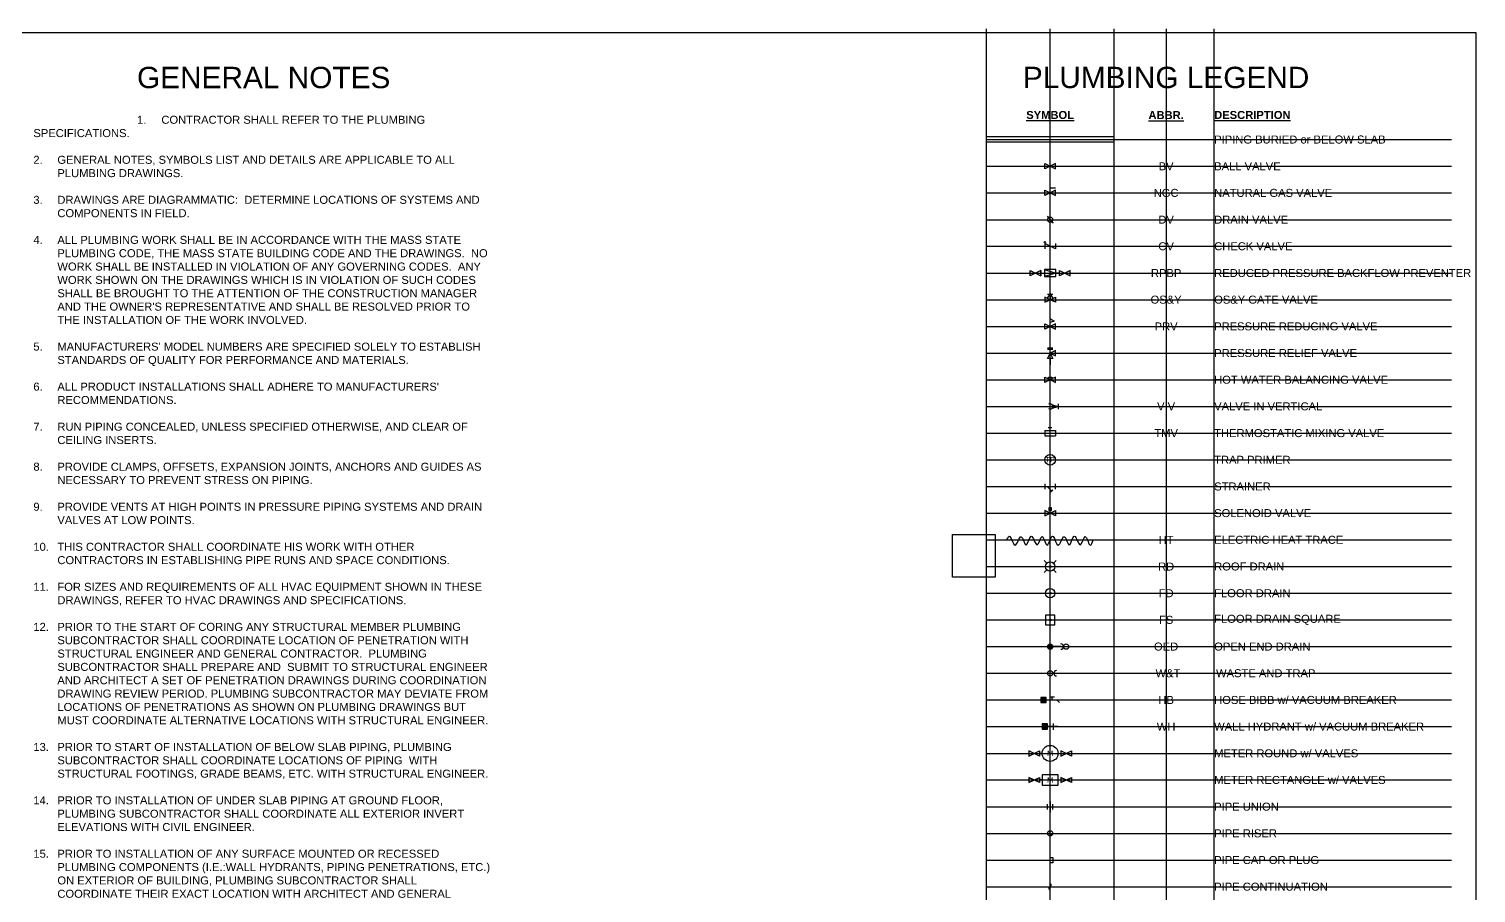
# Model space of a CAD drawing. Extents: x 1982 to 2088, y 1462 to 1485.
# Drawn here: x 2029.48 to 2046.44, y 1474.78 to 1484.9 of the extents above; entities that cross this region are included whole.
import ezdxf
from ezdxf.enums import TextEntityAlignment as Align

# ---------------------------------------------------------------- set-up
doc = ezdxf.new("R2010")
doc.units = 0
doc.header["$LTSCALE"] = 0.375
doc.header["$MEASUREMENT"] = 0
for name, color, linetype in [('G-ANNO-TEXT', 70, 'Continuous'), ('P-CW-N', 4, 'Continuous'), ('P-CW-N @ 1', 4, 'Continuous'), ('P-HT-N @ 1', 1, 'Continuous')]:
    doc.layers.add(name, color=color, linetype=linetype)
doc.layers.add('GRID', color=7, linetype='Continuous', plot=False)
doc.styles.add('Arial', font='arial.ttf')
pattern_1 = [(0, (-3e-17, -0.03125), (0, 0.015625), [])]

# ---------------------------------------------------------------- blocks, each defined once
blk = doc.blocks.new('*U50')
at = {"linetype": 'Continuous'}
blk.add_lwpolyline([(-0.0625, -0.03125), (-0.0625, 0.03125), (0.0625, -0.03125), (0.0625, 0.03125), (-0.0625, -0.03125)], dxfattribs=at)
blk = doc.blocks.new('*U52')
at = {"linetype": 'Continuous'}
for points in [[(-0.062, -0.031), (-0.062, 0.031), (0.062, -0.031), (0.062, 0.031), (-0.062, -0.031)], [(0, 0), (0, 0.058), (0.062, 0.058)]]:
    blk.add_lwpolyline(points, dxfattribs=at)
blk = doc.blocks.new('*U55')
at = {"color": 7, "linetype": 'Continuous'}
blk.add_line((-0.035, 0.042), (0.035, -0.042), dxfattribs=at)
at = {"linetype": 'Continuous'}
blk.add_circle((0, 0), 0.0312, dxfattribs=at)
blk = doc.blocks.new('*U91')
at = {"linetype": 'Continuous'}
blk.add_lwpolyline([(0.062, 0.062, 0, 0.0273, 0), (0.004, 0.062, 0, 0, 0), (0.004, 0.062, 0, 0, 0), (-0.062, 0.062, 0, 0, 0)], format="xyseb", dxfattribs=at)
blk.add_lwpolyline([(0.062, 0.031), (0.062, -0.031), (-0.062, 0.031), (-0.062, -0.031)], dxfattribs=at)
blk.add_circle((-0.062, 0.047), 0.00781, dxfattribs=at)
blk = doc.blocks.new('*U83')
at = {"linetype": 'Continuous'}
for p, q in [((-0.109, 0.031), (-0.109, -0.031)), ((-0.109, 0), (-0.066, 0)), ((0.109, 0), (0.066, 0))]:
    blk.add_line(p, q, dxfattribs=at)
for points in [[(-0.234, 0.031), (-0.109, -0.031), (-0.109, 0.031), (-0.234, -0.031), (-0.234, 0.031)], [(-0.066, 0.04), (0.066, 0), (-0.066, -0.04)], [(0.109, 0.031), (0.234, -0.031), (0.234, 0.031), (0.109, -0.031), (0.109, 0.031)]]:
    blk.add_lwpolyline(points, dxfattribs=at)
blk.add_lwpolyline([(-0.066, -0.04), (0.066, -0.04), (0.066, 0.04), (-0.066, 0.04)], close=True, dxfattribs=at)
blk = doc.blocks.new('*U82')
at = {"linetype": 'Continuous'}
for p, q in [((-0.062, 0.031), (-0.062, -0.031)), ((0.062, 0.031), (0.062, -0.031))]:
    blk.add_line(p, q, dxfattribs=at)
for points in [[(-0.062, -0.031), (0, 0), (-0.062, 0.031)], [(-0.031, 0.016), (0, 0.065), (0.031, 0.016)], [(-0.031, 0.065), (0.031, 0.065)], [(0, 0.075), (0, 0)], [(0.062, -0.031), (0, 0), (0.062, 0.031)]]:
    blk.add_lwpolyline(points, dxfattribs=at)
blk = doc.blocks.new('*U99')
at = {"linetype": 'Continuous'}
for p, q in [((-0.063, -0.031), (-0.063, 0.031)), ((0.062, 0.031), (-0.063, -0.031)), ((-0.063, 0.031), (0.062, -0.031)), ((0, 0.094), (0.047, 0.062)), ((0, 0), (0, 0.094)), ((0.047, 0.062), (0, 0.047)), ((0.062, -0.031), (0.062, 0.031))]:
    blk.add_line(p, q, dxfattribs=at)
blk = doc.blocks.new('*U81')
at = {"linetype": 'Continuous'}
for p, q in [((-0.03125, 0.0625), (0.03125, 0.0625)), ((-0.03125, 0.046875), (0.03125, 0.046875)), ((-0.03125, -0.0625), (0, 0)), ((0, 0), (0, 0.078125)), ((0.0625, 0.03125), (0, 0)), ((0, 0), (0.0625, -0.03125)), ((0, 0), (0.03125, -0.0625)), ((0.0625, -0.03125), (0.0625, 0.03125)), ((0.03125, -0.0625), (-0.03125, -0.0625))]:
    blk.add_line(p, q, dxfattribs=at)
blk = doc.blocks.new('*U80')
at = {"linetype": 'Continuous'}
for points in [[(-0.02, -0.01), (-0.063, -0.031), (-0.063, 0.031), (-0.02, 0.01)], [(-0.02, 0.01), (-0.02, 0.029), (0.02, 0.029), (0.02, 0.01)], [(-0.02, -0.01), (0, 0), (-0.02, 0.01)], [(0.02, 0.01), (0, 0), (0.02, -0.01)], [(0.02, -0.01), (0.062, -0.031), (0.062, 0.031), (0.02, 0.01)]]:
    blk.add_lwpolyline(points, dxfattribs=at)
blk = doc.blocks.new('*U93')
at = {"linetype": 'Continuous'}
for p, q in [((0.024, 0.02), (0.094, 0)), ((0.024, -0.02), (0.094, 0)), ((0.031, 0), (0.125, 0)), ((0.094, 0.031), (0.094, -0.031))]:
    blk.add_line(p, q, dxfattribs=at)
blk = doc.blocks.new('*U78')
at = {"linetype": 'Continuous'}
for p, q in [((-0.062, 0.031), (-0.062, -0.031)), ((-0.062, 0.031), (0.062, 0.031)), ((-0.022, 0.065), (0.021, 0.065)), ((0, 0.031), (0, 0.086)), ((0.062, 0.031), (0.062, -0.031)), ((-0.062, -0.031), (0.062, -0.031))]:
    blk.add_line(p, q, dxfattribs=at)
blk = doc.blocks.new('*U77')
at = {"linetype": 'Continuous'}
blk.add_circle((0, 0), 0.0625, dxfattribs=at)
at = {"linetype": 'Continuous', "style": 'Arial'}
blk.add_text('TP', height=0.0625, dxfattribs=at).set_placement((0, 0), align=Align.MIDDLE)
blk = doc.blocks.new('*U76')
at = {"linetype": 'Continuous'}
for p, q in [((-0.062, 0.031), (-0.062, -0.031)), ((-0.062, 0), (0.062, 0)), ((-0.035, 0), (0.016, -0.05)), ((0.062, -0.031), (0.062, 0.031)), ((0.003, -0.064), (0.03, -0.037))]:
    blk.add_line(p, q, dxfattribs=at)
blk = doc.blocks.new('*U73')
at = {"linetype": 'Continuous'}
blk.add_line((0, 0), (0, 0.031), dxfattribs=at)
for points in [[(0, 0), (-0.062, 0.031), (-0.062, -0.031), (0, 0)], [(0, 0), (0.062, 0.031), (0.062, -0.031), (0, 0)]]:
    blk.add_lwpolyline(points, dxfattribs=at)
blk.add_lwpolyline([(-0.016, 0.064), (-0.016, 0.031), (0.016, 0.031), (0.016, 0.064)], close=True, dxfattribs=at)
blk = doc.blocks.new('*U71')
h = blk.add_hatch()
h.set_pattern_fill('_USER', scale=0.015625, pattern_type=0)
h.set_pattern_definition(pattern_1)
h.paths.add_polyline_path([(0.062, 0), (0, 0), (0, -0.031), (0.062, -0.031)])
h.paths.add_polyline_path([(0.062, 0.031), (0, 0.031), (0, 0), (0.062, 0)])
for p, q in [((0.109, 0.037), (0.16, 0.037)), ((0.185, 0), (0.217, -0.031))]:
    blk.add_line(p, q)
at = {"color": 0}
for p, q in [((0.134, 0), (0.134, 0.037)), ((0, 0), (0.185, 0))]:
    blk.add_line(p, q, dxfattribs=at)
blk.add_lwpolyline([(0.062, -0.031), (0.062, 0.031), (0, 0.031), (0, -0.031)], close=True)
blk = doc.blocks.new('*U72')
h = blk.add_hatch()
h.set_pattern_fill('_USER', scale=0.015625, pattern_type=0)
h.set_pattern_definition(pattern_1)
h.paths.add_polyline_path([(0.062, 0), (0, 0), (0, -0.031), (0.062, -0.031)])
h.paths.add_polyline_path([(0.062, 0.031), (0, 0.031), (0, 0), (0.062, 0)])
for p, q in [((0.134, -0.037), (0.134, 0.037)), ((0.185, 0), (0, 0))]:
    blk.add_line(p, q)
at = {"color": 0}
blk.add_line((0, 0), (0.185, 0), dxfattribs=at)
blk.add_lwpolyline([(0.062, -0.031), (0.062, 0.031), (0, 0.031), (0, -0.031)], close=True)
blk = doc.blocks.new('*U69')
at = {"linetype": 'Continuous'}
blk.add_arc((0, 0), 0.0311, 232.567, 127.433, dxfattribs=at)
blk = doc.blocks.new('HEAT TRACE')
blk.add_open_spline([(0, 0), (0.012, 0.03), (0.044, 0.081), (0.092, -0.158), (0.169, 0.134), (0.224, -0.158), (0.28, 0.145), (0.356, -0.155), (0.411, 0.137), (0.462, -0.119), (0.494, -0.032), (0.506, 0)], degree=3, knots=[0.0406649, 0.0406649, 0.0406649, 0.0406649, 0.1124399, 0.2311598, 0.3536788, 0.4661187, 0.5848386, 0.7073576, 0.8197974, 0.9385174, 1.0104277, 1.0104277, 1.0104277, 1.0104277])
blk = doc.blocks.new('*U109')
at = {"color": 0}
for p, q in [((-0.07, 0.07), (-0.039, 0.039)), ((0.07, 0.07), (0.039, 0.039)), ((-0.039, -0.039), (-0.07, -0.07)), ((0.039, -0.039), (0.07, -0.07))]:
    blk.add_line(p, q, dxfattribs=at)
for radius in [0.0553, 0.01]:
    blk.add_circle((0, 0), radius, dxfattribs=at)
blk = doc.blocks.new('*U108')
at = {"color": 0}
for radius in [0.0553, 0.01]:
    blk.add_circle((0, 0), radius, dxfattribs=at)
blk = doc.blocks.new('*U110')
at = {"color": 0}
blk.add_lwpolyline([(-0.056, -0.056), (0.056, -0.056), (0.056, 0.056), (-0.056, 0.056)], close=True, dxfattribs=at)
blk.add_circle((0, 0), 0.01, dxfattribs=at)
blk = doc.blocks.new('*U111')
at = {"color": 0}
for p, q in [((-0.031, 0), (0.039, 0)), ((-0.029, 0.011), (0.029, 0.011)), ((-0.022, 0.022), (0.022, 0.022)), ((0.125, 0), (0.031, 0)), ((-0.029, -0.011), (0.029, -0.011)), ((-0.022, -0.022), (0.022, -0.022))]:
    blk.add_line(p, q, dxfattribs=at)
at = {"color": 0, "linetype": 'Continuous'}
blk.add_circle((0, 0), 0.0312, dxfattribs=at)
at = {"color": 0}
blk.add_circle((0.188, 0), 0.0312, dxfattribs=at)
blk.add_arc((0.125, 0), 0.0312, 270, 90, dxfattribs=at)
blk = doc.blocks.new('*U112')
at = {"color": 0}
blk.add_circle((0, 0), 0.0312, dxfattribs=at)
blk.add_arc((0.075, 0), 0.0312, 90, 270, dxfattribs=at)
blk = doc.blocks.new('*U94')
at = {"linetype": 'Continuous'}
for p, q in [((-0.094, 0), (-0.125, 0)), ((0.094, 0), (0.125, 0))]:
    blk.add_line(p, q, dxfattribs=at)
for points in [[(-0.25, -0.031), (-0.125, 0.031), (-0.125, -0.031), (-0.25, 0.031), (-0.25, -0.031)], [(0.125, -0.031), (0.25, 0.031), (0.25, -0.031), (0.125, 0.031), (0.125, -0.031)]]:
    blk.add_lwpolyline(points, dxfattribs=at)
blk.add_circle((0, 0), 0.0937, dxfattribs=at)
at = {"linetype": 'Continuous', "style": 'Arial'}
blk.add_text('M', height=0.0625, dxfattribs=at).set_placement((0, 0), align=Align.MIDDLE)
blk = doc.blocks.new('*U95')
at = {"linetype": 'Continuous'}
for p, q in [((-0.094, 0), (-0.125, 0)), ((0.094, 0), (0.125, 0))]:
    blk.add_line(p, q, dxfattribs=at)
for points in [[(-0.25, -0.031), (-0.125, 0.031), (-0.125, -0.031), (-0.25, 0.031), (-0.25, -0.031)], [(0.125, -0.031), (0.25, 0.031), (0.25, -0.031), (0.125, 0.031), (0.125, -0.031)]]:
    blk.add_lwpolyline(points, dxfattribs=at)
blk.add_lwpolyline([(-0.094, -0.062), (0.094, -0.062), (0.094, 0.062), (-0.094, 0.062)], close=True, dxfattribs=at)
at = {"linetype": 'Continuous', "style": 'Arial'}
blk.add_text('M', height=0.0625, dxfattribs=at).set_placement((0, 0), align=Align.MIDDLE)
blk = doc.blocks.new('*U56')
for p, q in [((-0.03125, -0.03125), (-0.03125, 0.03125)), ((0, 0), (0, 0.0625)), ((0, 0.0625), (0, -0.0625)), ((0.03125, -0.03125), (0.03125, 0.03125))]:
    blk.add_line(p, q)
blk = doc.blocks.new('*U65')
blk.add_lwpolyline([(0, 0.031, 0.634258), (0, 0, -0.634258), (0, -0.031)], format="xyb")
blk.add_circle((0, 0), 0.0312)
blk = doc.blocks.new('*U57')
blk.add_lwpolyline([(0, -0.03125), (-0.03125, -0.03125), (-0.03125, 0.03125), (0, 0.03125)])
blk = doc.blocks.new('*U70')
blk.add_lwpolyline([(-0.003, -0.035, -0.625102), (0, 0, 0.625102), (0.003, 0.035)], format="xyb")

msp = doc.modelspace()

# ---------------------------------------------------------------- linework, layer by layer
at = {"layer": 'DEFPOINTS'}
for points in [[(2014.814, 1461.601), (2046.439, 1461.601), (2046.439, 1484.851), (2014.814, 1484.851)], [(2040.304, 1478.975), (2040.804, 1478.975), (2040.804, 1478.475), (2040.304, 1478.475)]]:
    msp.add_lwpolyline(points, close=True, dxfattribs=at)
at = {"layer": 'GRID'}
for points in [[(2040.698, 1484.896), (2040.698, 1461.748)], [(2041.448, 1461.748), (2041.448, 1484.896)], [(2042.198, 1461.748), (2042.198, 1484.896)], [(2042.807, 1484.896), (2042.807, 1461.748)], [(2043.37, 1461.748), (2043.37, 1484.896)], [(2040.698, 1483.601), (2046.15, 1483.601)], [(2040.698, 1483.288), (2046.15, 1483.288)], [(2040.698, 1482.976), (2046.15, 1482.976)], [(2040.698, 1482.663), (2046.15, 1482.663)], [(2040.698, 1482.351), (2046.15, 1482.351)], [(2040.698, 1482.038), (2046.15, 1482.038)], [(2040.698, 1481.726), (2046.15, 1481.726)], [(2040.698, 1481.413), (2046.15, 1481.413)], [(2040.698, 1481.101), (2046.15, 1481.101)], [(2040.698, 1480.788), (2046.15, 1480.788)], [(2040.698, 1480.476), (2046.15, 1480.476)], [(2040.698, 1480.163), (2046.15, 1480.163)], [(2040.698, 1479.851), (2046.15, 1479.851)], [(2040.698, 1479.538), (2046.15, 1479.538)], [(2040.698, 1479.226), (2046.15, 1479.226)], [(2040.698, 1478.913), (2046.15, 1478.913)], [(2040.698, 1478.601), (2046.15, 1478.601)], [(2040.698, 1478.288), (2046.15, 1478.288)], [(2040.698, 1477.976), (2046.15, 1477.976)], [(2040.698, 1477.663), (2046.15, 1477.663)], [(2040.698, 1477.351), (2046.15, 1477.351)], [(2040.698, 1477.038), (2046.15, 1477.038)], [(2040.698, 1476.726), (2046.15, 1476.726)], [(2040.698, 1476.413), (2046.15, 1476.413)], [(2040.698, 1476.101), (2046.15, 1476.101)], [(2040.698, 1475.788), (2046.15, 1475.788)], [(2040.698, 1475.476), (2046.15, 1475.476)], [(2040.698, 1475.163), (2046.15, 1475.163)], [(2040.698, 1474.851), (2046.15, 1474.851)]]:
    msp.add_lwpolyline(points, dxfattribs=at)
at = {"layer": 'P-CW-N'}
for p, q in [((2042.198, 1483.632), (2040.698, 1483.632)), ((2042.198, 1483.569), (2040.698, 1483.569)), ((2040.698, 1483.288), (2041.385, 1483.288)), ((2041.51, 1483.288), (2042.198, 1483.288)), ((2040.698, 1482.976), (2041.385, 1482.976)), ((2041.51, 1482.976), (2042.198, 1482.976)), ((2040.698, 1482.663), (2041.416, 1482.663)), ((2041.479, 1482.663), (2042.198, 1482.663)), ((2040.698, 1482.351), (2041.385, 1482.351)), ((2041.51, 1482.351), (2042.198, 1482.351)), ((2040.698, 1482.038), (2041.213, 1482.038)), ((2041.338, 1482.038), (2041.381, 1482.038)), ((2041.514, 1482.038), (2041.557, 1482.038)), ((2041.682, 1482.038), (2042.198, 1482.038)), ((2040.698, 1481.726), (2041.385, 1481.726)), ((2041.51, 1481.726), (2042.198, 1481.726)), ((2040.698, 1481.413), (2041.385, 1481.413)), ((2041.51, 1481.413), (2042.198, 1481.413)), ((2041.448, 1481.038), (2041.448, 1480.962)), ((2041.51, 1481.101), (2042.198, 1481.101)), ((2040.698, 1480.788), (2041.385, 1480.788)), ((2041.51, 1480.788), (2042.198, 1480.788)), ((2040.698, 1480.476), (2041.448, 1480.476)), ((2040.698, 1480.163), (2041.385, 1480.163)), ((2041.51, 1480.163), (2042.198, 1480.163)), ((2040.698, 1479.851), (2041.388, 1479.851)), ((2041.507, 1479.851), (2042.198, 1479.851)), ((2040.698, 1479.538), (2042.198, 1479.538)), ((2040.698, 1479.226), (2041.385, 1479.226)), ((2041.51, 1479.226), (2042.198, 1479.226)), ((2040.698, 1478.913), (2042.198, 1478.913)), ((2041.523, 1477.351), (2042.198, 1477.351)), ((2040.698, 1476.413), (2041.198, 1476.413)), ((2041.698, 1476.413), (2042.198, 1476.413)), ((2040.698, 1476.101), (2041.198, 1476.101)), ((2041.698, 1476.101), (2042.198, 1476.101)), ((2040.698, 1475.476), (2041.416, 1475.476)), ((2040.698, 1475.163), (2041.448, 1475.163)), ((2040.698, 1474.851), (2041.448, 1474.851))]:
    msp.add_line(p, q, dxfattribs=at)

# ---------------------------------------------------------------- block references
for name, p in [('*U50', (2041.448, 1483.288)), ('*U52', (2041.448, 1482.976)), ('*U55', (2041.448, 1482.663)), ('*U91', (2041.448, 1482.351)), ('*U83', (2041.448, 1482.038)), ('*U82', (2041.448, 1481.726)), ('*U99', (2041.448, 1481.413)), ('*U81', (2041.448, 1481.101)), ('*U80', (2041.448, 1480.788)), ('*U69', (2041.448, 1480.476)), ('*U93', (2041.448, 1480.476)), ('*U78', (2041.448, 1480.163)), ('*U77', (2041.448, 1479.851)), ('*U76', (2041.448, 1479.538)), ('*U73', (2041.448, 1479.226)), ('*U71', (2041.339, 1477.038)), ('*U72', (2041.355, 1476.726)), ('*U94', (2041.448, 1476.413)), ('*U95', (2041.448, 1476.101)), ('*U56', (2041.448, 1475.788)), ('*U65', (2041.448, 1475.476)), ('*U70', (2041.448, 1474.851))]:
    msp.add_blockref(name, p, dxfattribs=at)
at = {"layer": 'P-CW-N', "rotation": 180}
msp.add_blockref('*U57', (2041.448, 1475.163), dxfattribs=at)
at = {"layer": 'P-CW-N @ 1'}
for name, p in [('*U109', (2041.448, 1478.601)), ('*U108', (2041.448, 1478.288)), ('*U110', (2041.448, 1477.976)), ('*U111', (2041.448, 1477.663)), ('*U112', (2041.448, 1477.351))]:
    msp.add_blockref(name, p, dxfattribs=at)
at = {"layer": 'P-HT-N @ 1'}
for p in [(2040.942, 1478.913), (2041.448, 1478.913)]:
    msp.add_blockref('HEAT TRACE', p, dxfattribs=at)

# ---------------------------------------------------------------- texts
at = {"layer": 'G-ANNO-TEXT'}
note = msp.add_mtext_dynamic_auto_height_columns("\\pi1.2144;{\\H2.6667x;GENERAL NOTES\\P\\pi2.6806;\\H0.375x;\\L\\P\\pi-0.28125,l0.28125,t0.28125;}1.^ICONTRACTOR SHALL REFER TO THE PLUMBING SPECIFICATIONS.\\P\\pi0,l0,tz;\\P\\pi-0.28125,l0.28125,t0.28125;2.^IGENERAL NOTES, SYMBOLS LIST AND DETAILS ARE APPLICABLE TO ALL PLUMBING DRAWINGS. \\P\\pi0,l0,tz;\\P\\pi-0.28125,l0.28125,t0.28125;3.^IDRAWINGS ARE DIAGRAMMATIC:  DETERMINE LOCATIONS OF SYSTEMS AND COMPONENTS IN FIELD. \\P\\pi0,l0,tz;\\P\\pi-0.28125,l0.28125,t0.28125;4.^IALL PLUMBING WORK SHALL BE IN ACCORDANCE WITH THE MASS STATE PLUMBING CODE, THE MASS STATE BUILDING CODE AND THE DRAWINGS.  NO WORK SHALL BE INSTALLED IN VIOLATION OF ANY GOVERNING CODES.  ANY WORK SHOWN ON THE DRAWINGS WHICH IS IN VIOLATION OF SUCH CODES SHALL BE BROUGHT TO THE ATTENTION OF THE CONSTRUCTION MANAGER AND THE OWNER'S REPRESENTATIVE AND SHALL BE RESOLVED PRIOR TO THE INSTALLATION OF THE WORK INVOLVED.\\P\\pi0,l0,tz;\\P\\pi-0.28125,l0.28125,t0.28125;5.^IMANUFACTURERS' MODEL NUMBERS ARE SPECIFIED SOLELY TO ESTABLISH STANDARDS OF QUALITY FOR PERFORMANCE AND MATERIALS.\\P\\pi0,l0,tz;\\P\\pi-0.28125,l0.28125,t0.28125;6.^IALL PRODUCT INSTALLATIONS SHALL ADHERE TO MANUFACTURERS' RECOMMENDATIONS. \\P\\pi0,l0,tz;\\P\\pi-0.28125,l0.28125,t0.28125;7.^IRUN PIPING CONCEALED, UNLESS SPECIFIED OTHERWISE, AND CLEAR OF CEILING INSERTS. \\P\\pi0,l0,tz;\\P\\pi-0.28125,l0.28125,t0.28125;8.^IPROVIDE CLAMPS, OFFSETS, EXPANSION JOINTS, ANCHORS AND GUIDES AS NECESSARY TO PREVENT STRESS ON PIPING.\\P\\pi0,l0,tz;\\P\\pi-0.28125,l0.28125,t0.28125;9.^IPROVIDE VENTS AT HIGH POINTS IN PRESSURE PIPING SYSTEMS AND DRAIN VALVES AT LOW POINTS.\\P\\pi0,l0,tz;\\P\\pi-0.28125,l0.28125,t0.28125;10.^ITHIS CONTRACTOR SHALL COORDINATE HIS WORK WITH OTHER CONTRACTORS IN ESTABLISHING PIPE RUNS AND SPACE CONDITIONS.\\P\\pi0,l0,tz;\\P\\pi-0.28125,l0.28125,t0.28125;11.^IFOR SIZES AND REQUIREMENTS OF ALL HVAC EQUIPMENT SHOWN IN THESE DRAWINGS, REFER TO HVAC DRAWINGS AND SPECIFICATIONS.\\P\\pi0,l0,tz;\\P\\pi-0.28125,l0.28125,t0.28125;12.^IPRIOR TO THE START OF CORING ANY STRUCTURAL MEMBER PLUMBING SUBCONTRACTOR SHALL COORDINATE LOCATION OF PENETRATION WITH STRUCTURAL ENGINEER AND GENERAL CONTRACTOR.  PLUMBING SUBCONTRACTOR SHALL PREPARE AND  SUBMIT TO STRUCTURAL ENGINEER AND ARCHITECT A SET OF PENETRATION DRAWINGS DURING COORDINATION DRAWING REVIEW PERIOD. PLUMBING SUBCONTRACTOR MAY DEVIATE FROM LOCATIONS OF PENETRATIONS AS SHOWN ON PLUMBING DRAWINGS BUT MUST COORDINATE ALTERNATIVE LOCATIONS WITH STRUCTURAL ENGINEER.\\P\\pi0,l0,tz;\\P\\pi-0.28125,l0.28125,t0.28125;13.^IPRIOR TO START OF INSTALLATION OF BELOW SLAB PIPING, PLUMBING SUBCONTRACTOR SHALL COORDINATE LOCATIONS OF PIPING  WITH STRUCTURAL FOOTINGS, GRADE BEAMS, ETC. WITH STRUCTURAL ENGINEER.\\P\\pi0,l0,tz;\\P\\pi-0.28125,l0.28125,t0.28125;14.^IPRIOR TO INSTALLATION OF UNDER SLAB PIPING AT GROUND FLOOR, PLUMBING SUBCONTRACTOR SHALL COORDINATE ALL EXTERIOR INVERT ELEVATIONS WITH CIVIL ENGINEER.\\P\\pi0,l0,tz;\\P\\pi-0.28125,l0.28125,t0.28125;15.^IPRIOR TO INSTALLATION OF ANY SURFACE MOUNTED OR RECESSED PLUMBING COMPONENTS (I.E.:WALL HYDRANTS, PIPING PENETRATIONS, ETC.) ON EXTERIOR OF BUILDING, PLUMBING SUBCONTRACTOR SHALL COORDINATE THEIR EXACT LOCATION WITH ARCHITECT AND GENERAL ", width=5.36128, gutter_width=0.0287, height=0, count=2, dxfattribs=dict(at, insert=(2029.534, 1484.453), char_height=0.09375, attachment_point=1, style='Arial'))
for column, words in zip(note.columns.linked_columns, ['\\pl0.28125,t0.28125;CONTRACTOR.\\P\\pl0,tz;\\P\\pi-0.28125,l0.28125,t0.28125;16.^IPRIOR TO INSTALLATION OF ANY FLOOR DRAINS THIS ENTIRE PROJECT, PLUMBING SUBCONTRACTOR SHALL COORDINATE EXACT LOCATIONS OF DRAINS WITH MECHANICAL SUBCONTRACTOR & ARCHITECT.\\P\\pi0,l0,tz;\\P\\pi-0.28125,l0.28125,t0.28125;17.^IPLUMBING SUBCONTRACTOR SHALL COORDINATE ALL ROOF PENETRATIONS WITH ROOFING SUBCONTRACTOR.  REFER TO ARCHITECTURAL DRAWINGS FOR FLASHING AT ALL ROOF PENETRATIONS.\\P\\pi0,l0,tz;\\P\\pi-0.28125,l0.28125,t0.28125;18.^ITHE PLUMBING SUBCONTRACTOR SHALL INSULATE ALL SANITARY, WASTE AND CONDENSATE PIPING AT THE CEILING OF THE TOP FLOOR.\\P\\pi0,l0,tz;\\P\\pi-0.28125,l0.28125,t0.28125;19.^IPLUMBING SUBCONTRACTOR SHALL INSTALL TRAP PRIMER VALVES FOR ALL FLOOR DRAINS LOCATED WITHIN BUILDING.  THE PLUMBING SUBCONTRACTOR SHALL COORDINATE EXACT LOCATION OF TRAP PRIMER VALVE AND WATER PIPING IN FIELD.\\P\\pi0,l0,tz;\\P\\pi-0.28125,l0.28125,t0.28125;20.^INOT ALL BRANCH PIPING AND OR OFFSETS FOR SOIL, WASTE, VENT AND DOMESTIC WATER PIPING IS SHOWN FOR CLARITY PURPOSES. IT SHALL BE THE RESPONSIBILITY OF THE PLUMBING SUBCONTRACTOR TO OWN THE PROVISION OF THIS PIPING DURING BIDDING AND CONSTRUCTION.\\P\\pi0,l0,tz;\\P\\pi-0.28125,l0.28125,t0.28125;21.^IEACH INDIVIDUAL CONTRACTOR SHALL BE RESPONSIBLE FOR PROVIDING AND INSTALLING ALL NECESSARY FIRE STOPPING OF SLEEVES, PIPING, ELECTRICAL PIPING, DUCTWORK, ETC. PENETRATING ALL RATED PARTITIONS, FLOORS, AND CEILINGS FOR HIS/HER OWN WORK.\\P\\pi0,l0,tz;\\P\\pi-0.28125,l0.28125,t0.28125;22.^IALL WASTE/SANITARY AND STORM STACKS SHALL HAVE A CLEAN OUT AT THEIR BASE.\\P\\pi0,l0,tz;\\P\\pi-0.28125,l0.28125,t0.28125;23.^ITHE PLUMBING SUBCONTRACTOR SHALL HEAT TRACE AND INSULATE ALL PIPING SUBJECTED TO FREEZING TEMPERATURES.\\P\\pi0,l0,tz;\\P\\pi-0.28125,l0.28125,t0.28125;24.^IPLUMBING SUBCONTRACTOR SHALL REFER TO PLUMBING FLOOR PLANS FOR ALL NATURAL GAS DISTRIBUTION PIPE SIZES. \\P\\pi0,l0,tz;\\P\\pi-0.28125,l0.28125,t0.28125;25.^IPRIOR TO THE START OF WORK THE PLUMBING SUBCONTRACTOR SHALL COORDINATE ALL STACK LOCATIONS WITH ARCHITECT AND CONSTRUCTION MANAGER TO AVOID STRUCTURAL AND PARTITION CONFLICTS.\\P\\pi0,l0,tz;\\P\\pi-0.28125,l0.28125,t0.28125;26.^IPRIOR TO THE START OF WORK THE PLUMBING SUBCONTRACTOR SHALL COORDINATE THE REQUIREMENTS FOR AND THE LOCATIONS OF ALL EQUIPMENT PERTAINING TO THE PROJECT.\\P\\pi0,l0,tz;\\P\\pi-0.28125,l0.28125,t0.28125;27.^IALL PLUMBING SYSTEMS TO BE INSTALLED IN PARTITIONS WHERE POSSIBLE. COORDINATE WITH GENERAL CONTRACTOR/CONSTRUCTION MANAGER PRIOR TO START OF WORK.\\P\\pi0,l0,tz;\\P\\pi-0.28125,l0.28125,t0.28125;28.^IPLUMBING SUBCONTRACTOR SHALL OWN DRIP LEGS AND SHUT OFF VALVES AT THE BASE OF ALL NATURAL GAS RISERS AND AT ALL CONNECTIONS TO EQUIPMENT.\\P\\pi0,l0,tz;\\P\\pi-0.28125,l0.28125,t0.28125;29.^IPLUMBING SUBCONTRACTOR SHALL OWN ALL FINAL CONNECTIONS OF GAS PIPING TO ALL GAS FIRED EQUIPMENT. ']):
    column.text = words
at = {"layer": 'G-ANNO-TEXT', "style": 'Arial'}
for s, width, insert, char_height, attachment_point in [('PLUMBING LEGEND ', 4.26265, (2042.807, 1484.2), 0.25, 8), ('{\\fArial|b1|i0|c0|p34;\\LSYMBOL}', 0.71702, (2041.448, 1483.841), 0.09375, 8), ('{\\fArial|b1|i0|c0|p34;\\LABBR.}', 0.71702, (2042.807, 1483.841), 0.09375, 8), ('{\\fArial|b1|i0|c0|p34;\\LDESCRIPTION}', 0.71702, (2043.37, 1483.841), 0.09375, 7), ('PIPING BURIED or BELOW SLAB', 3.79468, (2043.37, 1483.601), 0.09375, 4), ('BV', 0.43421, (2042.807, 1483.288), 0.0938, 5), ('BALL VALVE', 1.35975, (2043.37, 1483.288), 0.0938, 4), ('NGC', 0.42019, (2042.807, 1482.976), 0.0938, 5), ('NATURAL GAS VALVE', 2.20609, (2043.37, 1482.976), 0.09375, 4), ('DV', 0.49028, (2042.807, 1482.663), 0.0938, 5), ('DRAIN VALVE', 1.35975, (2043.37, 1482.663), 0.09375, 4), ('CV', 0.46224, (2042.807, 1482.351), 0.0938, 5), ('CHECK VALVE', 1.35975, (2043.37, 1482.351), 0.09375, 4), ('RPBP', 0.57543, (2042.807, 1482.038), 0.0938, 5), ('REDUCED PRESSURE BACKFLOW PREVENTER', 4.77874, (2043.37, 1482.038), 0.09375, 4), ('OS&Y', 0.54913, (2042.807, 1481.726), 0.0938, 5), ('OS&Y GATE VALVE', 1.35975, (2043.37, 1481.726), 0.09375, 4), ('PRV', 0.53599, (2042.807, 1481.413), 0.0938, 5), ('PRESSURE REDUCING VALVE', 3.22766, (2043.37, 1481.413), 0.09375, 4), ('PRESSURE RELIEF VALVE', 3.04393, (2043.37, 1481.101), 0.09375, 4), ('HOT WATER BALANCING VALVE', 2.71934, (2043.37, 1480.788), 0.09375, 4), ('VIV', 0.48339, (2042.807, 1480.476), 0.0938, 5), ('VALVE IN VERTICAL', 2.35188, (2043.37, 1480.476), 0.09375, 4), ('TMV', 0.46148, (2042.807, 1480.163), 0.0938, 5), ('THERMOSTATIC MIXING VALVE', 2.78059, (2043.37, 1480.163), 0.09375, 4), ('TRAP PRIMER', 3.35015, (2043.37, 1479.851), 0.09375, 4), ('STRAINER', 1.35975, (2043.37, 1479.538), 0.0938, 4), ('SOLENOID VALVE', 1.35975, (2043.37, 1479.226), 0.09375, 4), ('HT', 0.46058, (2042.807, 1478.913), 0.0938, 5), ('ELECTRIC HEAT TRACE', 2.49887, (2043.37, 1478.913), 0.09375, 4), ('RD', 0.45501, (2042.807, 1478.601), 0.0938, 5), ('ROOF DRAIN^I', 1.35975, (2043.37, 1478.601), 0.09375, 4), ('FD', 0.5218, (2042.807, 1478.288), 0.0938, 5), ('FLOOR DRAIN', 1.35975, (2043.37, 1478.288), 0.09375, 4), ('FS', 0.52736, (2042.807, 1477.976), 0.0938, 5), ('FLOOR DRAIN SQUARE', 1.70333, (2043.37, 1477.976), 0.09375, 4), ('OED', 0.39935, (2042.807, 1477.663), 0.0938, 5), ('OPEN END DRAIN', 1.35975, (2043.37, 1477.663), 0.09375, 4), ('W&T', 0.74804, (2042.829, 1477.351), 0.0938, 5), ('WASTE AND TRAP', 1.35975, (2043.392, 1477.351), 0.09375, 4), ('HOSE BIBB w/ VACUUM BREAKER', 2.86633, (2043.37, 1477.038), 0.09375, 4), ('HB', 0.39379, (2042.807, 1477.038), 0.0938, 5), ('WH', 0.40492, (2042.807, 1476.726), 0.0938, 5), ('WALL HYDRANT w/ VACUUM BREAKER', 3.03597, (2043.37, 1476.726), 0.09375, 4), ('METER ROUND w/ VALVES', 2.22327, (2043.37, 1476.413), 0.09375, 4), ('METER RECTANGLE w/ VALVES', 2.27839, (2043.37, 1476.101), 0.09375, 4), ('PIPE UNION', 1.35975, (2043.37, 1475.788), 0.0938, 4), ('PIPE RISER', 1.35975, (2043.37, 1475.476), 0.0938, 4), ('PIPE CAP OR PLUG', 1.35975, (2043.37, 1475.163), 0.09375, 4), ('PIPE CONTINUATION', 1.72108, (2043.37, 1474.851), 0.09375, 4)]:
    msp.add_mtext_dynamic_manual_height_columns(s, width=width, gutter_width=0.469, heights=[0], dxfattribs=dict(at, insert=insert, char_height=char_height, attachment_point=attachment_point))

doc.saveas('drawing.dxf')
